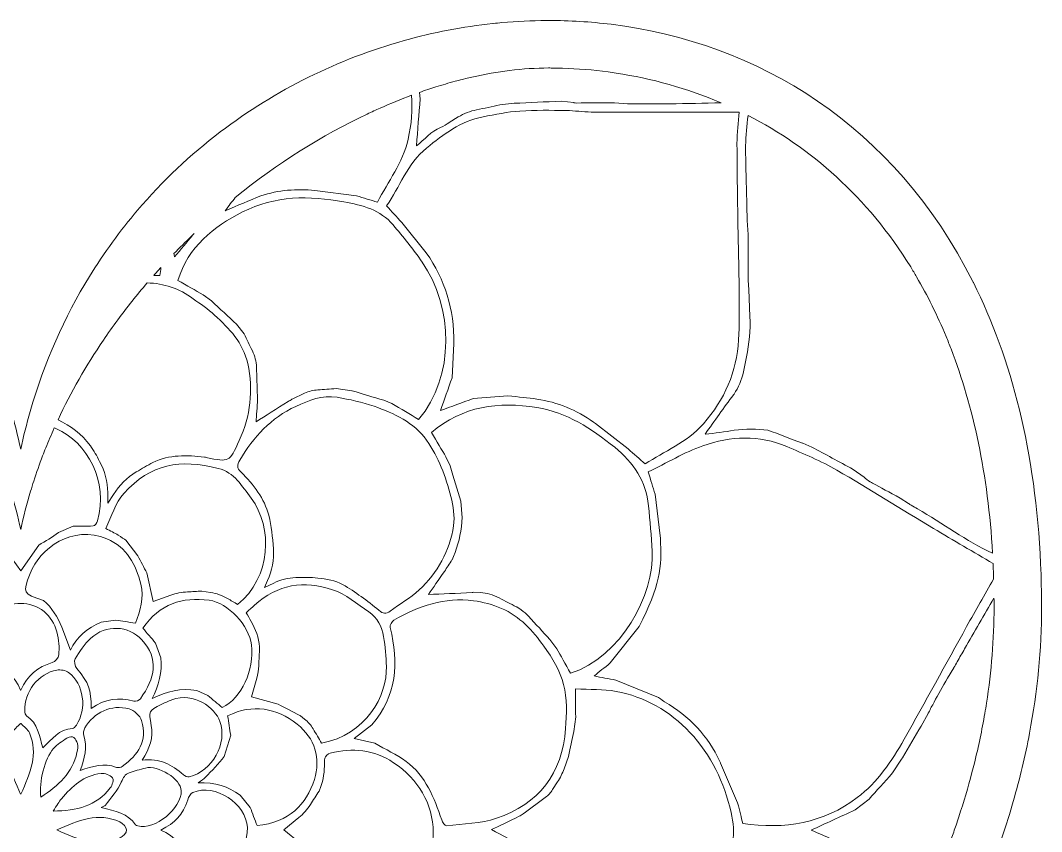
# Model space of a CAD drawing. Extents: x 12 to 8996, y -931 to -69.
# Drawn here: x 1643.8 to 2130.1, y -457.1 to -71 of the extents above; entities that cross this region are included whole.
import ezdxf

# ---------------------------------------------------------------- set-up
doc = ezdxf.new("R2010")
doc.units = 0
doc.header["$MEASUREMENT"] = 0
doc.layers.add('Layer 1', color=7, linetype='Continuous')

msp = doc.modelspace()

# ---------------------------------------------------------------- linework, layer by layer
at = {"layer": 'Layer 1', "lineweight": 0}
for points, knots in [([(2129.66, -329.64), (2127.3, -276.46), (2115.77, -231.98), (2097.65, -195.79), (2097.56, -195.63), (2097.49, -195.45), (2097.4, -195.29), (2060.01, -120.87), (1994.88, -81.48), (1925.21, -72.86), (1925.21, -72.86), (1925.12, -72.86), (1925.12, -72.86), (1915.27, -71.64), (1905.34, -71.03), (1895.39, -71.03), (1895.39, -71.03), (1894.35, -71.03), (1894.35, -71.03), (1887.27, -71.08), (1880.21, -71.42), (1873.13, -72.05), (1871.75, -72.16), (1870.35, -72.3), (1868.97, -72.43), (1868.92, -72.46), (1868.88, -72.46), (1868.83, -72.46), (1854.6, -73.97), (1840.44, -76.69), (1826.53, -80.6), (1795.34, -89.33), (1765.45, -103.97), (1739.01, -124.1), (1724.76, -134.94), (1711.52, -147.38), (1699.6, -161.36), (1691.28, -171.13), (1683.61, -181.65), (1676.69, -192.94), (1664.83, -212.23), (1655.24, -233.68), (1648.5, -257.16), (1646.81, -263.04), (1645.29, -269.04), (1643.98, -275.17), (1642.6, -268.74), (1640.99, -262.45), (1639.18, -256.3), (1630.77, -227.3), (1617.99, -201.4), (1601.97, -178.85), (1595.5, -169.75), (1588.51, -161.18), (1581.04, -153.15), (1567.38, -138.47), (1552.18, -125.66), (1535.89, -114.78), (1517.91, -102.79), (1498.61, -93.18), (1478.59, -86.05), (1450.77, -76.12), (1421.56, -71.03), (1392.59, -71.03), (1312.08, -71.01), (1233.26, -110.33), (1190.58, -195.29), (1172.35, -231.58), (1160.7, -276.18), (1158.34, -329.64), (1158.03, -336.36), (1157.87, -343.21), (1157.87, -350.2), (1157.87, -371.08), (1159.99, -391.71), (1163.98, -412.05), (1163.98, -412.05), (1163.98, -412.12), (1163.98, -412.12), (1165.74, -421.28), (1167.89, -430.35), (1170.4, -439.37), (1170.4, -439.4), (1170.42, -439.44), (1170.42, -439.47), (1174.83, -455.46), (1180.35, -471.23), (1186.82, -486.79), (1202.09, -523.53), (1222.66, -558.97), (1246.61, -592.7), (1246.61, -592.72), (1246.63, -592.72), (1246.66, -592.75), (1250.82, -598.61), (1255.07, -604.42), (1259.44, -610.17), (1332.57, -706.67), (1431.9, -788.08), (1511.28, -844.45), (1530.08, -857.82), (1547.77, -869.77), (1563.72, -880.2), (1611.67, -911.53), (1643.98, -928.97), (1643.98, -928.97), (1643.98, -928.97), (1679.72, -909.67), (1731.84, -875.22), (1745.68, -866.06), (1760.68, -855.83), (1776.47, -844.61), (1783.05, -839.95), (1789.82, -835.09), (1796.67, -830.05), (1796.67, -830.05), (1796.69, -830.05), (1796.69, -830.05), (1801.65, -826.4), (1806.62, -822.69), (1811.69, -818.89), (1850.13, -789.96), (1891.34, -756.12), (1930.97, -718.27), (1936.72, -712.8), (1942.44, -707.21), (1948.12, -701.56), (1948.12, -701.56), (1948.14, -701.53), (1948.14, -701.53), (1954.39, -695.29), (1960.56, -688.98), (1966.67, -682.53), (1971.83, -677.15), (1976.9, -671.7), (1981.89, -666.18), (1992.44, -654.57), (2002.71, -642.67), (2012.59, -630.48), (2012.59, -630.48), (2012.59, -630.46), (2012.59, -630.46), (2059.28, -573.02), (2097.44, -509.7), (2116.65, -442.77), (2119.75, -432.02), (2122.35, -421.16), (2124.41, -410.24), (2128.14, -390.49), (2130.13, -370.45), (2130.13, -350.2), (2130.13, -343.21), (2129.97, -336.36), (2129.66, -329.64)], [0, 0, 0, 0, 1, 1, 1, 2, 2, 2, 3, 3, 3, 4, 4, 4, 5, 5, 5, 6, 6, 6, 7, 7, 7, 8, 8, 8, 9, 9, 9, 10, 10, 10, 11, 11, 11, 12, 12, 12, 13, 13, 13, 14, 14, 14, 15, 15, 15, 16, 16, 16, 17, 17, 17, 18, 18, 18, 19, 19, 19, 20, 20, 20, 21, 21, 21, 22, 22, 22, 23, 23, 23, 24, 24, 24, 25, 25, 25, 26, 26, 26, 27, 27, 27, 28, 28, 28, 29, 29, 29, 30, 30, 30, 31, 31, 31, 32, 32, 32, 33, 33, 33, 34, 34, 34, 35, 35, 35, 36, 36, 36, 37, 37, 37, 38, 38, 38, 39, 39, 39, 40, 40, 40, 41, 41, 41, 42, 42, 42, 43, 43, 43, 44, 44, 44, 45, 45, 45, 46, 46, 46, 47, 47, 47, 48, 48, 48, 49, 49, 49, 50, 50, 50, 51, 51, 51, 51]), ([(1833.88, -105.28), (1836.48, -104.35), (1839.09, -103.49), (1841.66, -102.68), (1844.74, -101.71), (1847.8, -100.8), (1850.83, -99.99), (1851.96, -99.69), (1853.09, -99.4), (1854.22, -99.13), (1860.4, -97.57), (1866.5, -96.32), (1872.48, -95.44), (1873.9, -95.21), (1875.3, -95.03), (1876.71, -94.87), (1883.08, -94.06), (1889.33, -93.65), (1895.39, -93.65), (1896.18, -93.65), (1896.95, -93.65), (1897.74, -93.68), (1899.17, -93.68), (1900.59, -93.72), (1902.04, -93.77), (1909.23, -93.97), (1916.5, -94.56), (1923.78, -95.53), (1925.02, -95.71), (1926.29, -95.89), (1927.54, -96.1), (1944.34, -98.63), (1961.2, -103.24), (1977.51, -110.21), (1969.36, -110.48), (1961.2, -110.55), (1953.05, -110.71), (1946.76, -110.8), (1940.47, -110.64), (1934.21, -110.73), (1933.71, -110.73), (1933.28, -110.71), (1932.87, -110.64), (1932.87, -110.64), (1926.77, -110.28), (1926.77, -110.28), (1920.07, -110.28), (1914.42, -110.19), (1908.76, -110.33), (1908.24, -110.33), (1907.79, -110.28), (1907.4, -110.17), (1907.4, -110.17), (1907.33, -110.14), (1907.33, -110.14), (1907.33, -110.14), (1901.39, -109.44), (1901.39, -109.44), (1893.65, -109.8), (1886.32, -110.12), (1878.9, -110.46), (1878.9, -110.46), (1872.11, -111.16), (1872.11, -111.16), (1868.47, -112.09), (1864.76, -112.83), (1861.01, -113.56), (1857.95, -114.16), (1855.02, -115.31), (1852.37, -116.94), (1852.37, -116.94), (1848.09, -119.58), (1848.09, -119.58), (1848.09, -119.58), (1847.91, -119.69), (1847.91, -119.69), (1846.85, -120.53), (1845.51, -121.3), (1843.88, -121.95), (1839.54, -123.69), (1836.12, -127.81), (1832.46, -130.75), (1833.05, -123.13), (1833.59, -115.71), (1834.22, -108.29), (1834.22, -108.29), (1833.88, -105.28), (1833.88, -105.28)], [0, 0, 0, 0, 1, 1, 1, 2, 2, 2, 3, 3, 3, 4, 4, 4, 5, 5, 5, 6, 6, 6, 7, 7, 7, 8, 8, 8, 9, 9, 9, 10, 10, 10, 11, 11, 11, 12, 12, 12, 13, 13, 13, 14, 14, 14, 15, 15, 15, 16, 16, 16, 17, 17, 17, 18, 18, 18, 19, 19, 19, 20, 20, 20, 21, 21, 21, 22, 22, 22, 23, 23, 23, 24, 24, 24, 25, 25, 25, 26, 26, 26, 27, 27, 27, 28, 28, 28, 29, 29, 29, 29]), ([(1746.16, -155.27), (1746.16, -155.27), (1746.18, -155.27), (1746.18, -155.25), (1766.18, -139.1), (1787.55, -125.69), (1808.95, -115.57), (1811.04, -114.58), (1813.12, -113.63), (1815.2, -112.72), (1820.15, -110.51), (1825.13, -108.49), (1830.06, -106.66), (1830.65, -113.45), (1830.11, -120.41), (1828.48, -127.56), (1825.9, -138.9), (1818.91, -147.65), (1813.91, -157.51), (1810.58, -156.5), (1807.46, -155.57), (1803.84, -154.48), (1803.84, -154.48), (1784.07, -151.9), (1784.07, -151.9), (1775.41, -151.25), (1766.7, -151.59), (1758.4, -154.57), (1752.76, -156.61), (1747.31, -159.12), (1741.41, -161.59), (1742.99, -159.39), (1744.62, -157.33), (1746.16, -155.27)], [0, 0, 0, 0, 1, 1, 1, 2, 2, 2, 3, 3, 3, 4, 4, 4, 5, 5, 5, 6, 6, 6, 7, 7, 7, 8, 8, 8, 9, 9, 9, 10, 10, 10, 11, 11, 11, 11]), ([(1985.9, -186.67), (1985.99, -191.47), (1986.2, -197.46), (1986.13, -202.23), (1986.04, -209.58), (1986.28, -215.7), (1985.85, -223.02), (1984.93, -238.34), (1979.2, -251.46), (1969.07, -263.06), (1961.2, -272.07), (1950.25, -276.12), (1941.36, -282.11), (1938.6, -279.69), (1936.04, -277.45), (1933.24, -275.01), (1933.24, -275.01), (1917.63, -262.84), (1917.63, -262.84), (1917.33, -262.66), (1917.02, -262.45), (1916.72, -262.23), (1908.69, -256.44), (1899.64, -252.75), (1889.78, -251.26), (1885.51, -250.62), (1881.16, -250.26), (1876, -249.7), (1876, -249.7), (1859.42, -251.05), (1859.42, -251.05), (1854.24, -252.95), (1849.04, -254.81), (1843.84, -256.73), (1845.71, -251.46), (1847.61, -246.32), (1849.4, -241.12), (1849.4, -241.12), (1850.28, -224.77), (1850.28, -224.77), (1850.49, -208.48), (1845.94, -194.34), (1837.14, -181.67), (1837.14, -181.67), (1825.47, -167.24), (1825.47, -167.24), (1822.96, -164.48), (1820.67, -161.95), (1818.25, -159.28), (1824.41, -150.39), (1828, -139.24), (1837.23, -131.79), (1845.38, -125.21), (1853.52, -118.88), (1864.13, -116.91), (1869.96, -115.82), (1875.8, -114.56), (1881.7, -114.13), (1889.03, -113.63), (1896.41, -113.81), (1903.78, -113.9), (1907.74, -113.94), (1911.68, -114.53), (1915.64, -114.65), (1921.36, -114.76), (1927.06, -114.67), (1932.76, -114.67), (1932.76, -114.67), (1986.17, -114.67), (1986.17, -114.67), (1985.79, -119.46), (1985.04, -124.51), (1985.08, -129.55), (1985.2, -148.6), (1985.49, -167.65), (1985.9, -186.67)], [0, 0, 0, 0, 1, 1, 1, 2, 2, 2, 3, 3, 3, 4, 4, 4, 5, 5, 5, 6, 6, 6, 7, 7, 7, 8, 8, 8, 9, 9, 9, 10, 10, 10, 11, 11, 11, 12, 12, 12, 13, 13, 13, 14, 14, 14, 15, 15, 15, 16, 16, 16, 17, 17, 17, 18, 18, 18, 19, 19, 19, 20, 20, 20, 21, 21, 21, 22, 22, 22, 23, 23, 23, 24, 24, 24, 25, 25, 25, 25]), ([(1990.38, -116.25), (2020.01, -131.48), (2047.13, -154.96), (2067.79, -188.37), (2068.76, -189.93), (2069.71, -191.49), (2070.62, -193.1), (2075.8, -201.9), (2080.5, -211.35), (2084.66, -221.49), (2085.5, -223.43), (2086.27, -225.38), (2087.02, -227.37), (2097.63, -254.81), (2104.62, -287.07), (2106.79, -324.62), (2094.19, -318.78), (2083.03, -310.41), (2071.07, -303.49), (2070.05, -302.92), (2069.05, -302.36), (2068.04, -301.79), (2067.52, -301.5), (2067.11, -301.23), (2066.81, -300.91), (2066.81, -300.91), (2062.72, -298.42), (2062.72, -298.42), (2057.52, -295.55), (2053.54, -293.35), (2049.67, -291.23), (2049.31, -291.02), (2048.92, -290.82), (2048.56, -290.62), (2047.36, -289.96), (2046.37, -289.26), (2045.66, -288.42), (2045.66, -288.42), (2045.64, -288.38), (2045.64, -288.38), (2045.64, -288.38), (2040.42, -284.71), (2040.42, -284.71), (2033.54, -281), (2027.09, -277.52), (2020.8, -274.13), (2020.8, -274.13), (2016.46, -272.25), (2016.46, -272.25), (2016.46, -272.25), (2016.26, -272.18), (2016.26, -272.18), (2010.13, -270.14), (2005.31, -267.94), (1999.84, -266.1), (1999.84, -266.1), (1999.84, -266.1), (1999.84, -266.1), (1994.51, -265.33), (1989.1, -265.32), (1983.78, -266.11), (1979.2, -266.8), (1974.57, -267.57), (1969.91, -267.91), (1974.38, -261.64), (1978.84, -255.37), (1983.41, -249.17), (1983.48, -249.08), (1983.57, -249.02), (1983.66, -248.95), (1983.66, -248.95), (1983.66, -248.95), (1983.66, -248.95), (1985.83, -245.72), (1987.35, -242.09), (1988.15, -238.28), (1988.15, -238.28), (1989.62, -231.2), (1989.62, -231.2), (1990.94, -224.88), (1991.49, -218.42), (1991.25, -211.96), (1991.25, -211.96), (1990.78, -199.05), (1990.78, -199.05), (1990.78, -199.05), (1990.47, -194.82), (1990.47, -194.82), (1990.45, -194.82), (1990.4, -194.79), (1990.38, -194.79), (1990.38, -194.79), (1990.38, -172.94), (1990.38, -172.94), (1990.38, -172.94), (1989.99, -166.29), (1989.99, -166.29), (1989.99, -166.29), (1989.95, -165.72), (1989.95, -165.72), (1989.88, -164.8), (1989.86, -163.64), (1989.83, -162.17), (1989.68, -151.68), (1989.16, -141.18), (1989.2, -130.66), (1989.25, -125.87), (1989.79, -121.05), (1990.38, -116.25)], [0, 0, 0, 0, 1, 1, 1, 2, 2, 2, 3, 3, 3, 4, 4, 4, 5, 5, 5, 6, 6, 6, 7, 7, 7, 8, 8, 8, 9, 9, 9, 10, 10, 10, 11, 11, 11, 12, 12, 12, 13, 13, 13, 14, 14, 14, 15, 15, 15, 16, 16, 16, 17, 17, 17, 18, 18, 18, 19, 19, 19, 20, 20, 20, 21, 21, 21, 22, 22, 22, 23, 23, 23, 24, 24, 24, 25, 25, 25, 26, 26, 26, 27, 27, 27, 28, 28, 28, 29, 29, 29, 30, 30, 30, 31, 31, 31, 32, 32, 32, 33, 33, 33, 34, 34, 34, 35, 35, 35, 36, 36, 36, 36]), ([(1749.66, -162.15), (1765.02, -154.35), (1781.38, -154.32), (1797.92, -157.38), (1806.67, -158.98), (1815.27, -161.11), (1821.31, -168.3), (1826.15, -174.03), (1830.87, -179.89), (1835.15, -186.04), (1849.97, -207.35), (1850.92, -240.69), (1833.45, -260.96), (1829.29, -258.47), (1825.06, -255.98), (1820.72, -253.38), (1820.72, -253.38), (1816.83, -251.82), (1816.83, -251.82), (1811.71, -250.28), (1806.99, -248.86), (1801.78, -247.27), (1801.78, -247.27), (1801.67, -247.25), (1801.67, -247.25), (1801.67, -247.25), (1794.18, -246.28), (1794.18, -246.28), (1794.18, -246.28), (1794.16, -246.28), (1794.16, -246.28), (1791.21, -246.49), (1788.32, -246.68), (1785.43, -246.87), (1783.26, -247.02), (1781.14, -247.57), (1779.17, -248.49), (1779.17, -248.49), (1773.17, -251.3), (1773.17, -251.3), (1773.17, -251.3), (1773.15, -251.32), (1773.15, -251.32), (1772.58, -251.71), (1771.99, -252.07), (1771.38, -252.43), (1765.86, -255.71), (1760.5, -259.29), (1756.04, -262.14), (1756.25, -259.02), (1756.59, -255.26), (1756.81, -251.28), (1756.81, -251.28), (1756.26, -236.1), (1756.26, -236.1), (1756.16, -233.37), (1755.48, -230.7), (1754.28, -228.24), (1752.98, -225.59), (1751.66, -222.88), (1750.32, -220.13), (1750.32, -220.13), (1746.77, -215.6), (1746.77, -215.6), (1742.88, -212.01), (1738.85, -208.25), (1734.76, -204.45), (1734.76, -204.45), (1730.87, -201.6), (1730.87, -201.6), (1727.25, -199.57), (1722.97, -197.12), (1718.81, -194.77), (1723.85, -178.73), (1735.68, -169.28), (1749.66, -162.15)], [0, 0, 0, 0, 1, 1, 1, 2, 2, 2, 3, 3, 3, 4, 4, 4, 5, 5, 5, 6, 6, 6, 7, 7, 7, 8, 8, 8, 9, 9, 9, 10, 10, 10, 11, 11, 11, 12, 12, 12, 13, 13, 13, 14, 14, 14, 15, 15, 15, 16, 16, 16, 17, 17, 17, 18, 18, 18, 19, 19, 19, 20, 20, 20, 21, 21, 21, 22, 22, 22, 23, 23, 23, 24, 24, 24, 25, 25, 25, 25]), ([(1725.35, -173.64), (1725.35, -173.64), (1725.37, -173.62), (1725.37, -173.62), (1725.78, -173.21), (1726.21, -172.83), (1726.61, -172.42), (1726.41, -172.67), (1726.21, -172.9), (1726, -173.14), (1723.06, -176.63), (1720.1, -180.09), (1717.25, -183.53), (1717.16, -183.03), (1717.07, -182.53), (1716.95, -182.01), (1719.69, -179.14), (1722.5, -176.38), (1725.35, -173.64)], [0, 0, 0, 0, 1, 1, 1, 2, 2, 2, 3, 3, 3, 4, 4, 4, 5, 5, 5, 6, 6, 6, 6]), ([(1710.71, -188.64), (1710.62, -189.88), (1710.46, -191.15), (1710.26, -192.42), (1709.29, -192.42), (1708.31, -192.4), (1707.34, -192.37), (1708.45, -191.11), (1709.56, -189.86), (1710.71, -188.64)], [0, 0, 0, 0, 1, 1, 1, 2, 2, 2, 3, 3, 3, 3]), ([(1683.34, -223.23), (1685.53, -219.95), (1687.82, -216.74), (1690.19, -213.57), (1694.63, -207.51), (1699.33, -201.62), (1704.24, -195.95), (1712.04, -196.13), (1719.46, -198.59), (1726.14, -203.5), (1729.58, -206.01), (1733.13, -208.39), (1736.27, -211.24), (1743.35, -217.66), (1749.87, -224.43), (1752.06, -234.38), (1754.89, -247.12), (1753.37, -259.2), (1748.08, -270.94), (1743.38, -281.36), (1743.38, -281.36), (1732.34, -279.06), (1732.06, -279.01), (1731.82, -278.85), (1731.54, -278.83), (1723.15, -278.02), (1714.71, -277.5), (1706.91, -281.46), (1704.25, -282.8), (1701.67, -284.33), (1699, -285.96), (1694.61, -288.62), (1690.89, -292.28), (1688.14, -296.62), (1688.14, -296.62), (1685.53, -300.75), (1685.53, -300.75), (1685.53, -300.75), (1685.43, -295.76), (1685.43, -295.76), (1685.32, -290.58), (1683.98, -285.5), (1681.56, -280.91), (1680.19, -278.3), (1678.79, -275.8), (1677.14, -273.49), (1673.02, -267.79), (1667.66, -264.01), (1661.74, -261.12), (1667.91, -247.89), (1675.17, -235.24), (1683.34, -223.23)], [0, 0, 0, 0, 1, 1, 1, 2, 2, 2, 3, 3, 3, 4, 4, 4, 5, 5, 5, 6, 6, 6, 7, 7, 7, 8, 8, 8, 9, 9, 9, 10, 10, 10, 11, 11, 11, 12, 12, 12, 13, 13, 13, 14, 14, 14, 15, 15, 15, 16, 16, 16, 17, 17, 17, 17]), ([(1848.81, -297.65), (1849.94, -302.13), (1850.78, -307.09), (1850.08, -311.56), (1848.25, -323.55), (1842.64, -333.91), (1833.68, -342.13), (1829.52, -345.95), (1824.5, -348.8), (1819.97, -352.21), (1817.89, -353.8), (1816.65, -353.44), (1814.56, -351.76), (1809.07, -347.35), (1803.39, -343.01), (1797.28, -339.52), (1793.87, -337.56), (1789.5, -336.83), (1785.47, -336.45), (1782.07, -336.1), (1778.63, -336.16), (1775, -336.23), (1771.34, -336.31), (1767.74, -337.18), (1764.45, -338.8), (1764.45, -338.8), (1760.09, -340.95), (1760.09, -340.95), (1760.09, -340.95), (1761.57, -337.66), (1761.57, -337.66), (1763.72, -332.9), (1764.64, -327.68), (1764.28, -322.47), (1763.89, -317.02), (1763.5, -311.67), (1762.13, -306.57), (1760, -298.63), (1754.84, -291.86), (1748.89, -286.02), (1746.86, -284.06), (1746.88, -282.68), (1748.31, -280.28), (1754.84, -269.24), (1763.17, -260.24), (1774.98, -254.72), (1781.22, -251.8), (1787.6, -249.2), (1794.61, -250.4), (1800.58, -251.41), (1806.6, -252.73), (1812.3, -254.69), (1821.85, -258.02), (1831.1, -262.23), (1837.23, -270.82), (1842.95, -278.92), (1846.37, -288.15), (1848.81, -297.65)], [0, 0, 0, 0, 1, 1, 1, 2, 2, 2, 3, 3, 3, 4, 4, 4, 5, 5, 5, 6, 6, 6, 7, 7, 7, 8, 8, 8, 9, 9, 9, 10, 10, 10, 11, 11, 11, 12, 12, 12, 13, 13, 13, 14, 14, 14, 15, 15, 15, 16, 16, 16, 17, 17, 17, 18, 18, 18, 19, 19, 19, 19]), ([(1899.21, -370.06), (1899.21, -370.06), (1896, -365.65), (1896, -365.65), (1892.62, -362.02), (1889.33, -358.47), (1885.78, -354.63), (1884.75, -353.51), (1883.58, -352.5), (1882.34, -351.64), (1882.34, -351.64), (1880.19, -350.16), (1880.19, -350.16), (1880.1, -350.16), (1880.03, -350.13), (1879.96, -350.09), (1877.3, -348.79), (1874.68, -347.41), (1871.8, -345.88), (1869.02, -344.41), (1865.96, -343.55), (1862.82, -343.37), (1862.82, -343.37), (1859.76, -343.19), (1859.76, -343.19), (1859.76, -343.19), (1859.72, -343.19), (1859.72, -343.19), (1859.47, -343.23), (1859.24, -343.26), (1858.99, -343.28), (1851.69, -343.8), (1844.36, -343.98), (1838.2, -344.23), (1840.33, -341.13), (1842.98, -337.17), (1845.74, -333.3), (1846.98, -331.54), (1848.11, -329.57), (1849.36, -327.78), (1849.36, -327.78), (1849.4, -327.72), (1849.4, -327.72), (1849.4, -327.72), (1850.06, -326.17), (1850.06, -326.17), (1852.25, -320.98), (1853.59, -315.48), (1854.02, -309.86), (1854.07, -309.19), (1854.12, -308.51), (1854.17, -307.83), (1854.17, -307.83), (1854.17, -307.74), (1854.17, -307.74), (1854.17, -307.74), (1853.52, -299.8), (1853.52, -299.8), (1851.84, -294.21), (1850.31, -289.1), (1848.5, -282.99), (1848.5, -282.99), (1846.44, -278.67), (1846.44, -278.67), (1844.58, -275.55), (1842.07, -271.32), (1839.56, -267.11), (1854.45, -254.56), (1871.57, -252.32), (1889.78, -255.28), (1904.1, -257.61), (1915.77, -265.26), (1926.83, -274.19), (1935.88, -281.5), (1941.85, -290.35), (1942.94, -302.09), (1943.62, -309.28), (1944.28, -316.47), (1944.68, -323.69), (1945.81, -344.37), (1929.75, -374.13), (1905.82, -381.74), (1903.42, -377.48), (1900.98, -373.18), (1899.21, -370.06)], [0, 0, 0, 0, 1, 1, 1, 2, 2, 2, 3, 3, 3, 4, 4, 4, 5, 5, 5, 6, 6, 6, 7, 7, 7, 8, 8, 8, 9, 9, 9, 10, 10, 10, 11, 11, 11, 12, 12, 12, 13, 13, 13, 14, 14, 14, 15, 15, 15, 16, 16, 16, 17, 17, 17, 18, 18, 18, 19, 19, 19, 20, 20, 20, 21, 21, 21, 22, 22, 22, 23, 23, 23, 24, 24, 24, 25, 25, 25, 26, 26, 26, 27, 27, 27, 28, 28, 28, 28]), ([(1628.01, -264.96), (1629.43, -268.11), (1630.79, -271.3), (1632.06, -274.51), (1632.58, -275.75), (1633.07, -277.02), (1633.55, -278.27), (1635.06, -282.25), (1636.49, -286.27), (1637.78, -290.35), (1638.32, -291.93), (1638.82, -293.54), (1639.27, -295.14), (1641.08, -301.11), (1642.64, -307.18), (1643.98, -313.31), (1645.31, -307.15), (1646.87, -301.09), (1648.68, -295.12), (1649.16, -293.51), (1649.66, -291.91), (1650.18, -290.32), (1651.49, -286.25), (1652.91, -282.25), (1654.43, -278.27), (1654.9, -277.02), (1655.4, -275.75), (1655.92, -274.51), (1657.19, -271.3), (1658.55, -268.11), (1659.97, -264.96), (1660.22, -265.1), (1660.47, -265.19), (1660.72, -265.3), (1675.99, -271.91), (1685.69, -290.37), (1680.62, -309.21), (1680.38, -310.18), (1679.27, -311.59), (1678.45, -311.65), (1675.26, -311.93), (1672.03, -311.77), (1669, -311.77), (1669, -311.77), (1661.92, -314.75), (1661.92, -314.75), (1659.2, -317.13), (1655.79, -318.76), (1652.53, -320.82), (1652.53, -320.82), (1643.98, -333.08), (1643.98, -333.08), (1643.98, -333.08), (1639.91, -327.23), (1639.91, -327.23), (1637.05, -323.12), (1633.49, -319.48), (1629.28, -316.77), (1628.27, -316.12), (1627.55, -315.69), (1626.24, -314.91), (1626.24, -314.91), (1626.2, -314.89), (1626.2, -314.89), (1626.2, -314.89), (1625.9, -314.76), (1625.9, -314.76), (1621.48, -312.85), (1616.73, -311.93), (1611.92, -311.79), (1611.12, -311.76), (1610.32, -311.72), (1609.53, -311.65), (1608.71, -311.59), (1607.6, -310.18), (1607.35, -309.21), (1602.29, -290.37), (1611.99, -271.91), (1627.26, -265.3), (1627.51, -265.19), (1627.76, -265.1), (1628.01, -264.96)], [0, 0, 0, 0, 1, 1, 1, 2, 2, 2, 3, 3, 3, 4, 4, 4, 5, 5, 5, 6, 6, 6, 7, 7, 7, 8, 8, 8, 9, 9, 9, 10, 10, 10, 11, 11, 11, 12, 12, 12, 13, 13, 13, 14, 14, 14, 15, 15, 15, 16, 16, 16, 17, 17, 17, 18, 18, 18, 19, 19, 19, 20, 20, 20, 21, 21, 21, 22, 22, 22, 23, 23, 23, 24, 24, 24, 25, 25, 25, 26, 26, 26, 27, 27, 27, 27]), ([(2107.28, -336.95), (2103.05, -344.32), (2098.69, -351.92), (2094.44, -359.57), (2084.48, -377.42), (2074.73, -395.4), (2064.67, -413.2), (2058.76, -423.63), (2052.02, -433.65), (2042.36, -440.96), (2026.28, -453.15), (2007.77, -456.16), (1987.84, -453.31), (1987.12, -450.35), (1986.33, -447.22), (1985.38, -443.42), (1985.38, -443.42), (1977.26, -424.49), (1977.26, -424.49), (1977.26, -424.49), (1977.21, -424.4), (1977.21, -424.4), (1977.1, -424.2), (1976.99, -423.99), (1976.9, -423.77), (1971.31, -411.57), (1962.3, -402.16), (1950.63, -395.4), (1949.89, -394.97), (1949.23, -394.38), (1947.67, -393.25), (1947.67, -393.25), (1927.42, -385.06), (1927.42, -385.06), (1927.42, -385.06), (1927.4, -385.06), (1927.4, -385.06), (1923.92, -384.38), (1920.48, -383.73), (1917.06, -383.05), (1919.44, -381.1), (1922.04, -379.04), (1924.66, -376.87), (1924.66, -376.87), (1924.71, -376.83), (1924.71, -376.83), (1924.71, -376.83), (1938.48, -359.45), (1938.48, -359.45), (1948.35, -340.18), (1949.39, -331.79), (1948.6, -317.15), (1948.57, -316.88), (1948.57, -316.59), (1948.57, -316.34), (1948.57, -316.34), (1948.57, -316.29), (1948.57, -316.29), (1948.57, -316.29), (1946.06, -296.48), (1946.06, -296.48), (1945.04, -293.17), (1944.03, -289.85), (1942.83, -285.93), (1951.56, -281.68), (1959.91, -276.66), (1968.89, -273.47), (1982.01, -268.79), (1995.6, -268.18), (2008.79, -273.85), (2016.87, -277.32), (2025.03, -280.73), (2032.63, -285.1), (2048.15, -294.01), (2063.29, -303.58), (2078.62, -312.79), (2088.21, -318.53), (2097.85, -324.16), (2107.01, -329.53), (2107.15, -331.97), (2107.24, -334.46), (2107.28, -336.95)], [0, 0, 0, 0, 1, 1, 1, 2, 2, 2, 3, 3, 3, 4, 4, 4, 5, 5, 5, 6, 6, 6, 7, 7, 7, 8, 8, 8, 9, 9, 9, 10, 10, 10, 11, 11, 11, 12, 12, 12, 13, 13, 13, 14, 14, 14, 15, 15, 15, 16, 16, 16, 17, 17, 17, 18, 18, 18, 19, 19, 19, 20, 20, 20, 21, 21, 21, 22, 22, 22, 23, 23, 23, 24, 24, 24, 25, 25, 25, 26, 26, 26, 27, 27, 27, 27]), ([(1753.71, -298.47), (1764.28, -312.36), (1763.15, -336.13), (1747.29, -349.05), (1745.67, -348.07), (1744.04, -347.11), (1742.52, -346.2), (1740.03, -344.71), (1737.28, -343.74), (1734.42, -343.31), (1734.42, -343.31), (1730.16, -342.67), (1730.16, -342.67), (1730.16, -342.67), (1730.14, -342.67), (1730.14, -342.67), (1727.96, -342.8), (1725.76, -342.91), (1723.42, -343.03), (1720.69, -343.16), (1717.98, -343.7), (1715.4, -344.61), (1715.4, -344.61), (1707.05, -347.58), (1707.05, -347.58), (1707.05, -347.58), (1704.04, -334), (1704.04, -334), (1702.66, -331.38), (1701.19, -328.62), (1699.76, -325.82), (1699.76, -325.82), (1693.99, -318.4), (1693.99, -318.4), (1693.38, -317.99), (1691.91, -316.93), (1690.33, -315.98), (1688.65, -314.98), (1686.89, -314.12), (1684.45, -312.83), (1687.32, -307.13), (1689.08, -300.71), (1693.07, -296.25), (1705.94, -281.86), (1719.96, -279.69), (1738.08, -284.22), (1745.77, -286.14), (1749.28, -292.65), (1753.71, -298.47)], [0, 0, 0, 0, 1, 1, 1, 2, 2, 2, 3, 3, 3, 4, 4, 4, 5, 5, 5, 6, 6, 6, 7, 7, 7, 8, 8, 8, 9, 9, 9, 10, 10, 10, 11, 11, 11, 12, 12, 12, 13, 13, 13, 14, 14, 14, 15, 15, 15, 16, 16, 16, 16]), ([(1684.97, -317.79), (1694.72, -321.9), (1698.79, -330), (1701.14, -339.32), (1702.77, -345.77), (1700.87, -352.01), (1698.61, -357.94), (1695.12, -357.4), (1692.21, -356.94), (1689.2, -356.49), (1689.2, -356.49), (1682.3, -357.46), (1682.3, -357.46), (1682.3, -357.46), (1682.23, -357.49), (1682.23, -357.49), (1675.72, -360.25), (1670.63, -364.63), (1667.62, -370.7), (1667.62, -370.7), (1663.53, -359.84), (1663.53, -359.84), (1661.7, -354.98), (1658.74, -350.61), (1654.9, -347.1), (1644.95, -343.73), (1644.81, -343.69), (1648.43, -334.28), (1653, -322.35), (1668.59, -310.86), (1684.97, -317.79)], [0, 0, 0, 0, 1, 1, 1, 2, 2, 2, 3, 3, 3, 4, 4, 4, 5, 5, 5, 6, 6, 6, 7, 7, 7, 8, 8, 8, 9, 9, 9, 10, 10, 10, 10]), ([(1787.28, -415.06), (1785.94, -412.79), (1784.6, -410.53), (1783.25, -408.25), (1782.18, -406.44), (1780.78, -404.84), (1779.13, -403.54), (1779.13, -403.54), (1777.15, -401.98), (1777.15, -401.98), (1777.15, -401.98), (1777.13, -401.98), (1777.13, -401.98), (1777.06, -401.96), (1776.99, -401.91), (1776.95, -401.89), (1773.3, -400.04), (1769.71, -398.09), (1766.56, -396.42), (1766.56, -396.42), (1753.83, -392.91), (1753.83, -392.91), (1753.83, -392.91), (1756.36, -384.04), (1756.36, -384.04), (1756.91, -382.13), (1757.23, -380.15), (1757.33, -378.16), (1757.47, -375.11), (1757.59, -372.36), (1757.76, -369.63), (1757.76, -369.63), (1757.76, -369.57), (1757.76, -369.57), (1757.76, -369.57), (1757.72, -369.16), (1757.72, -369.16), (1757.27, -364.9), (1755.92, -360.78), (1753.75, -357.09), (1752.96, -355.72), (1752.16, -354.36), (1751.34, -352.96), (1752.61, -351.81), (1753.94, -350.59), (1755.3, -349.36), (1766.18, -339.37), (1779.03, -337.38), (1792.46, -341.99), (1798.71, -344.14), (1804.16, -348.8), (1809.79, -352.58), (1813.89, -355.31), (1816.01, -359.61), (1816.8, -364.32), (1817.6, -369.05), (1817.96, -373.84), (1818.12, -378.61), (1818.61, -392.39), (1808.34, -411.12), (1787.28, -415.06)], [0, 0, 0, 0, 1, 1, 1, 2, 2, 2, 3, 3, 3, 4, 4, 4, 5, 5, 5, 6, 6, 6, 7, 7, 7, 8, 8, 8, 9, 9, 9, 10, 10, 10, 11, 11, 11, 12, 12, 12, 13, 13, 13, 14, 14, 14, 15, 15, 15, 16, 16, 16, 17, 17, 17, 18, 18, 18, 19, 19, 19, 20, 20, 20, 20]), ([(1655.08, -352.37), (1661.17, -357.17), (1662.78, -366.35), (1662.1, -373.05), (1661.98, -374.38), (1660.33, -376.24), (1659.02, -376.65), (1652.19, -378.79), (1647.03, -382.71), (1644.05, -389.79), (1644.02, -389.77), (1644, -389.72), (1644, -389.68), (1643.98, -389.72), (1643.95, -389.77), (1643.93, -389.79), (1640.95, -382.71), (1635.79, -378.79), (1628.96, -376.65), (1627.64, -376.24), (1625.99, -374.38), (1625.88, -373.05), (1625.2, -366.35), (1626.81, -357.17), (1632.89, -352.37), (1636.2, -349.77), (1640.11, -348.53), (1644, -348.57), (1647.87, -348.53), (1651.78, -349.77), (1655.08, -352.37)], [0, 0, 0, 0, 1, 1, 1, 2, 2, 2, 3, 3, 3, 4, 4, 4, 5, 5, 5, 6, 6, 6, 7, 7, 7, 8, 8, 8, 9, 9, 9, 10, 10, 10, 10]), ([(1753.83, -368.23), (1755.21, -380.4), (1749.3, -393.43), (1739.98, -398.14), (1737.72, -396.24), (1735.46, -394.31), (1733.04, -392.3), (1733.04, -392.3), (1727.9, -389.9), (1727.9, -389.9), (1727.9, -389.9), (1727.83, -389.9), (1727.83, -389.9), (1720.35, -388.77), (1713.45, -390.29), (1706.59, -393.84), (1709.81, -387.57), (1711.32, -381.22), (1710.76, -374.45), (1710.76, -374.45), (1710.73, -374.38), (1710.73, -374.38), (1710.73, -374.38), (1708.22, -367.44), (1708.22, -367.44), (1706.12, -364.97), (1704.1, -362.62), (1702.14, -360.29), (1710.05, -348.69), (1720.94, -345.34), (1733.69, -346.99), (1742.7, -348.19), (1752.79, -359.09), (1753.83, -368.23)], [0, 0, 0, 0, 1, 1, 1, 2, 2, 2, 3, 3, 3, 4, 4, 4, 5, 5, 5, 6, 6, 6, 7, 7, 7, 8, 8, 8, 9, 9, 9, 10, 10, 10, 11, 11, 11, 11]), ([(1846.73, -454.33), (1846.08, -454.42), (1844.88, -452.68), (1844.49, -451.57), (1840.85, -441.03), (1836.89, -430.6), (1827.48, -423.72), (1822.98, -420.44), (1817.82, -418.07), (1812.6, -415.1), (1812.6, -415.1), (1802.71, -412.82), (1802.71, -412.82), (1802.71, -412.82), (1811.13, -406.33), (1811.13, -406.33), (1823.16, -392.62), (1824.09, -376.83), (1819.93, -360), (1819.68, -358.98), (1820.72, -357.01), (1821.71, -356.45), (1833.43, -349.7), (1845.87, -345.52), (1859.58, -347.22), (1864.13, -347.78), (1868.72, -349.12), (1872.95, -350.9), (1881.64, -354.54), (1887.77, -361.56), (1893.11, -368.89), (1897.11, -374.41), (1900.86, -380.67), (1902.54, -387.16), (1904.28, -393.79), (1903.94, -401.17), (1903.44, -408.13), (1901.93, -429.47), (1890.69, -444.01), (1870.57, -450.8), (1863.06, -453.33), (1854.72, -453.4), (1846.73, -454.33)], [0, 0, 0, 0, 1, 1, 1, 2, 2, 2, 3, 3, 3, 4, 4, 4, 5, 5, 5, 6, 6, 6, 7, 7, 7, 8, 8, 8, 9, 9, 9, 10, 10, 10, 11, 11, 11, 12, 12, 12, 13, 13, 13, 14, 14, 14, 14]), ([(2103.89, -395.99), (2103.67, -397.62), (2103.39, -399.24), (2103.12, -400.85), (2101.76, -408.79), (2100.09, -416.69), (2098.12, -424.56), (2097.76, -426.05), (2097.38, -427.57), (2096.97, -429.08), (2095.11, -436.12), (2093.03, -443.13), (2090.73, -450.1), (2090.32, -451.41), (2089.87, -452.74), (2089.41, -454.06), (2088.67, -456.25), (2087.9, -458.47), (2087.08, -460.66), (2086.25, -462.99), (2085.39, -465.32), (2084.48, -467.65), (2080.21, -478.8), (2075.39, -489.87), (2070.1, -500.79), (2067.18, -496.09), (2064.33, -491.49), (2061.54, -487.02), (2061.54, -487.02), (2058.31, -482.56), (2058.31, -482.56), (2058.31, -482.56), (2058.29, -482.54), (2058.29, -482.54), (2054.19, -477.99), (2050.41, -473.78), (2046.55, -469.44), (2046.55, -469.44), (2041.34, -465.57), (2041.34, -465.57), (2033.86, -462.29), (2026.84, -459.24), (2020.44, -456.45), (2027.07, -453.38), (2034.2, -450.05), (2041.39, -446.82), (2041.39, -446.82), (2047.99, -441.68), (2047.99, -441.68), (2051.61, -437.66), (2055.19, -433.67), (2059.21, -429.2), (2059.21, -429.2), (2063.44, -422.68), (2063.44, -422.68), (2063.44, -422.68), (2063.9, -421.98), (2063.9, -421.98), (2066.91, -417.14), (2069.85, -411.71), (2072.81, -406.94), (2072.81, -406.94), (2076.13, -400.9), (2076.13, -400.9), (2076.13, -400.9), (2076.16, -400.81), (2076.16, -400.81), (2076.18, -400.76), (2076.18, -400.74), (2076.2, -400.69), (2076.27, -400.58), (2076.32, -400.47), (2076.38, -400.35), (2077.2, -398.75), (2078.04, -397.16), (2078.92, -395.56), (2080.91, -391.87), (2083.08, -388.14), (2085.34, -384.09), (2085.34, -384.09), (2088.33, -379.22), (2088.33, -379.22), (2088.33, -379.16), (2088.37, -379.09), (2088.4, -379.04), (2088.92, -378.14), (2089.44, -377.21), (2089.96, -376.31), (2091.13, -374.25), (2092.31, -372.19), (2093.49, -370.13), (2098.1, -362.06), (2102.78, -354), (2107.47, -345.99), (2107.51, -347.4), (2107.51, -348.8), (2107.51, -350.2), (2107.51, -365.58), (2106.27, -380.85), (2103.89, -395.99)], [0, 0, 0, 0, 1, 1, 1, 2, 2, 2, 3, 3, 3, 4, 4, 4, 5, 5, 5, 6, 6, 6, 7, 7, 7, 8, 8, 8, 9, 9, 9, 10, 10, 10, 11, 11, 11, 12, 12, 12, 13, 13, 13, 14, 14, 14, 15, 15, 15, 16, 16, 16, 17, 17, 17, 18, 18, 18, 19, 19, 19, 20, 20, 20, 21, 21, 21, 22, 22, 22, 23, 23, 23, 24, 24, 24, 25, 25, 25, 26, 26, 26, 27, 27, 27, 28, 28, 28, 29, 29, 29, 30, 30, 30, 31, 31, 31, 32, 32, 32, 33, 33, 33, 33]), ([(1700.96, -393.91), (1700.42, -394.65), (1698.77, -395.24), (1697.86, -394.99), (1690.78, -393.11), (1684.15, -393.84), (1677.57, -398.52), (1677.37, -389.11), (1676.53, -386.71), (1670.74, -379.54), (1669.83, -378.41), (1669.27, -375.92), (1669.9, -374.88), (1672, -371.42), (1674.36, -367.89), (1677.32, -365.13), (1684.58, -358.41), (1695.26, -358.96), (1701.64, -365.88), (1709.99, -374.93), (1707.93, -384.09), (1700.96, -393.91)], [0, 0, 0, 0, 1, 1, 1, 2, 2, 2, 3, 3, 3, 4, 4, 4, 5, 5, 5, 6, 6, 6, 7, 7, 7, 7]), ([(1670.47, -406.44), (1670.01, -407.12), (1669.29, -408.11), (1668.7, -408.11), (1662.12, -408.09), (1658.91, -413.2), (1654.56, -417.34), (1652.71, -411.62), (1652.28, -405.49), (1646.67, -401.98), (1646.15, -401.64), (1645.95, -400.49), (1645.92, -399.67), (1645.45, -390.78), (1652.53, -381.62), (1661.17, -380.27), (1662.98, -379.97), (1665.4, -380.33), (1666.8, -381.4), (1674.06, -386.89), (1675.67, -398.77), (1670.47, -406.44)], [0, 0, 0, 0, 1, 1, 1, 2, 2, 2, 3, 3, 3, 4, 4, 4, 5, 5, 5, 6, 6, 6, 7, 7, 7, 7]), ([(1706.14, -406.6), (1704.85, -399.7), (1704.74, -399.67), (1710.91, -396.62), (1712.54, -395.81), (1714.24, -395.08), (1715.96, -394.43), (1726.45, -390.4), (1736.54, -398.29), (1738.83, -404.65), (1742.61, -415.17), (1735.23, -428.43), (1724.19, -431), (1723.38, -431.21), (1722.11, -430.67), (1721.43, -430.05), (1716.07, -425.21), (1710.12, -422.02), (1701.77, -423.2), (1705.42, -417.5), (1707.2, -412.32), (1706.14, -406.6)], [0, 0, 0, 0, 1, 1, 1, 2, 2, 2, 3, 3, 3, 4, 4, 4, 5, 5, 5, 6, 6, 6, 7, 7, 7, 7]), ([(1908.19, -522.78), (1908.19, -522.78), (1908.19, -515.83), (1908.19, -515.83), (1908.19, -513.82), (1908.19, -512.33), (1908.33, -511.2), (1908.33, -511.2), (1908.33, -511.17), (1908.33, -511.17), (1908.33, -511.17), (1906.79, -500.86), (1906.79, -500.86), (1906.07, -496.43), (1904.96, -492.06), (1903.92, -487.33), (1903.92, -487.33), (1900.5, -480.61), (1900.5, -480.61), (1899.05, -478.41), (1897.66, -476.2), (1896.36, -474.16), (1895.05, -472.81), (1893.78, -471.51), (1892.46, -470.16), (1892.46, -470.16), (1884.78, -465), (1884.78, -465), (1884.78, -465), (1884.74, -464.98), (1884.74, -464.98), (1884.74, -464.98), (1884.71, -464.96), (1884.71, -464.96), (1878.74, -461.95), (1873.04, -458.78), (1868.24, -456.21), (1871.71, -454.53), (1876.57, -452.22), (1881.41, -449.83), (1882.04, -449.51), (1882.68, -449.12), (1883.29, -448.72), (1883.29, -448.72), (1883.45, -448.6), (1883.45, -448.6), (1883.45, -448.6), (1883.67, -448.42), (1883.67, -448.42), (1883.67, -448.42), (1893.81, -440.89), (1893.81, -440.89), (1895.19, -439.87), (1896.36, -438.61), (1897.28, -437.17), (1897.28, -437.17), (1899.62, -433.51), (1899.62, -433.51), (1900.9, -431.54), (1901.94, -429.41), (1902.72, -427.19), (1902.72, -427.19), (1904.78, -421.32), (1904.78, -421.32), (1905.71, -417.21), (1906.59, -413.29), (1907.45, -409.49), (1907.45, -409.49), (1908.33, -402.46), (1908.33, -402.46), (1908.06, -398.34), (1908.24, -394.15), (1908.24, -389.2), (1914.98, -389.56), (1921.38, -389.22), (1927.49, -390.38), (1941.27, -392.93), (1953.1, -399.76), (1962.64, -409.9), (1972.76, -420.64), (1979, -433.72), (1982.28, -448.04), (1983.37, -452.72), (1983.89, -458.04), (1982.82, -462.63), (1978.8, -479.75), (1971.76, -495.45), (1957.92, -507.17), (1943.76, -519.16), (1927.69, -525.47), (1908.19, -522.78)], [0, 0, 0, 0, 1, 1, 1, 2, 2, 2, 3, 3, 3, 4, 4, 4, 5, 5, 5, 6, 6, 6, 7, 7, 7, 8, 8, 8, 9, 9, 9, 10, 10, 10, 11, 11, 11, 12, 12, 12, 13, 13, 13, 14, 14, 14, 15, 15, 15, 16, 16, 16, 17, 17, 17, 18, 18, 18, 19, 19, 19, 20, 20, 20, 21, 21, 21, 22, 22, 22, 23, 23, 23, 24, 24, 24, 25, 25, 25, 26, 26, 26, 27, 27, 27, 28, 28, 28, 29, 29, 29, 30, 30, 30, 30]), ([(1674.02, -411.39), (1673.68, -410.35), (1673.95, -408.79), (1674.52, -407.8), (1678.77, -400.33), (1687.23, -396.42), (1695.55, -398.72), (1697.95, -399.4), (1700.87, -402), (1701.53, -404.31), (1704.35, -414.06), (1700.12, -420.44), (1692.36, -426.07), (1691.66, -426.59), (1690.33, -426.87), (1689.54, -426.57), (1683.7, -424.33), (1678.2, -426.03), (1672.3, -428.06), (1674.34, -422.27), (1675.92, -417.05), (1674.02, -411.39)], [0, 0, 0, 0, 1, 1, 1, 2, 2, 2, 3, 3, 3, 4, 4, 4, 5, 5, 5, 6, 6, 6, 7, 7, 7, 7]), ([(1742.52, -402), (1754.51, -396.21), (1765.68, -398.2), (1775.61, -405.99), (1784.12, -412.64), (1786.97, -422.45), (1783.84, -432.34), (1780.07, -444.31), (1771.92, -452.61), (1756.54, -454.3), (1755.46, -451.39), (1754.32, -448.4), (1753.26, -445.6), (1753.26, -445.6), (1748.53, -439.87), (1748.53, -439.87), (1748.53, -439.87), (1748.44, -439.8), (1748.44, -439.8), (1742.86, -435.64), (1736.5, -433.65), (1728.49, -433.9), (1730.19, -432.63), (1731.18, -432.14), (1731.88, -431.37), (1734.89, -428.04), (1738.4, -424.97), (1740.91, -421.35), (1740.91, -421.35), (1743.96, -411.19), (1743.96, -411.19), (1743.49, -408.2), (1743.04, -405.28), (1742.52, -402)], [0, 0, 0, 0, 1, 1, 1, 2, 2, 2, 3, 3, 3, 4, 4, 4, 5, 5, 5, 6, 6, 6, 7, 7, 7, 8, 8, 8, 9, 9, 9, 10, 10, 10, 11, 11, 11, 11]), ([(1648.12, -410.15), (1652.53, -420.17), (1648.48, -429.17), (1644.11, -439.31), (1644.07, -439.22), (1644.02, -439.13), (1644, -439.06), (1643.95, -439.13), (1643.91, -439.22), (1643.86, -439.31), (1639.5, -429.17), (1635.45, -420.17), (1639.86, -410.15), (1640.63, -408.43), (1642.48, -407.18), (1643.84, -405.74), (1643.89, -405.78), (1643.93, -405.83), (1644, -405.87), (1644, -405.87), (1644.14, -405.74), (1644.14, -405.74), (1645.49, -407.18), (1647.35, -408.43), (1648.12, -410.15)], [0, 0, 0, 0, 1, 1, 1, 2, 2, 2, 3, 3, 3, 4, 4, 4, 5, 5, 5, 6, 6, 6, 7, 7, 7, 8, 8, 8, 8]), ([(1670.76, -419.47), (1668.66, -429.2), (1661.89, -435.19), (1653.61, -440.71), (1652.53, -433.67), (1655.45, -422.25), (1659.61, -417.59), (1661.37, -415.62), (1663.73, -414.08), (1666.01, -412.68), (1668.79, -410.96), (1670.31, -412.82), (1670.96, -415.26), (1671.3, -416.55), (1671.08, -418.09), (1670.76, -419.47)], [0, 0, 0, 0, 1, 1, 1, 2, 2, 2, 3, 3, 3, 4, 4, 4, 5, 5, 5, 5]), ([(1788.66, -482.31), (1788.66, -482.31), (1786.4, -475.57), (1786.4, -475.57), (1784.79, -473.04), (1783.19, -470.49), (1781.53, -467.81), (1780.31, -465.85), (1778.78, -464.11), (1777, -462.66), (1777, -462.66), (1769.25, -456.34), (1769.25, -456.34), (1769.25, -456.34), (1776.44, -450.47), (1776.44, -450.47), (1778.58, -448.72), (1780.43, -446.63), (1781.91, -444.3), (1783.32, -442.07), (1784.67, -439.94), (1786.06, -437.84), (1786.06, -437.84), (1786.22, -437.48), (1786.22, -437.48), (1787.79, -433.84), (1788.55, -429.92), (1788.58, -425.95), (1788.59, -424.69), (1788.64, -423.45), (1788.78, -422.23), (1788.87, -421.3), (1790.31, -420.03), (1791.36, -419.78), (1802.01, -417.25), (1812.23, -418), (1821.58, -424.33), (1833.39, -432.34), (1840.19, -443.56), (1840.47, -457.72), (1840.56, -462.83), (1837.48, -468.22), (1835.08, -473.1), (1828.05, -487.58), (1816.1, -494.44), (1800.09, -494.21), (1788.73, -494.05), (1788.26, -493.44), (1788.66, -482.31)], [0, 0, 0, 0, 1, 1, 1, 2, 2, 2, 3, 3, 3, 4, 4, 4, 5, 5, 5, 6, 6, 6, 7, 7, 7, 8, 8, 8, 9, 9, 9, 10, 10, 10, 11, 11, 11, 12, 12, 12, 13, 13, 13, 14, 14, 14, 15, 15, 15, 16, 16, 16, 16]), ([(1699.74, -454.46), (1699.35, -454.37), (1698.81, -454.24), (1698.63, -453.94), (1695.1, -448.24), (1688.9, -447.61), (1682.3, -445.62), (1683.32, -445.1), (1683.99, -444.96), (1684.31, -444.56), (1686.96, -440.96), (1690.12, -437.59), (1691.89, -433.58), (1692.84, -431.46), (1693.52, -429.85), (1695.64, -429.15), (1698.2, -428.29), (1700.78, -427.57), (1703.38, -426.87), (1709.33, -425.28), (1720.37, -432.18), (1720.44, -437.7), (1720.51, -446.09), (1707.91, -456.63), (1699.74, -454.46)], [0, 0, 0, 0, 1, 1, 1, 2, 2, 2, 3, 3, 3, 4, 4, 4, 5, 5, 5, 6, 6, 6, 7, 7, 7, 8, 8, 8, 8]), ([(1682.28, -429.47), (1684.08, -429.29), (1686.48, -430.24), (1687.75, -431.5), (1688.38, -432.16), (1687.59, -435.08), (1686.62, -436.34), (1679.97, -444.94), (1670.69, -447.25), (1659.36, -447.36), (1661.17, -444.69), (1662.17, -442.97), (1663.41, -441.48), (1668.43, -435.51), (1674.11, -430.35), (1682.28, -429.47)], [0, 0, 0, 0, 1, 1, 1, 2, 2, 2, 3, 3, 3, 4, 4, 4, 5, 5, 5, 5]), ([(1710.64, -456.39), (1717.81, -452.93), (1721.03, -449.17), (1723.54, -441.95), (1723.99, -440.64), (1724.85, -438.99), (1725.96, -438.52), (1736.48, -434.01), (1751.43, -443.74), (1751.93, -455.25), (1752.45, -467.47), (1740.82, -476.99), (1728.04, -474.89), (1725.64, -474.48), (1724.12, -473.67), (1723.45, -470.95), (1721.79, -464.21), (1717.52, -459.46), (1710.64, -456.39)], [0, 0, 0, 0, 1, 1, 1, 2, 2, 2, 3, 3, 3, 4, 4, 4, 5, 5, 5, 6, 6, 6, 6]), ([(1691.19, -452.56), (1692.64, -453.24), (1694.38, -455.03), (1694.42, -456.34), (1694.45, -457.61), (1692.66, -459.42), (1691.26, -460.1), (1680.94, -464.96), (1671.55, -461.2), (1661.1, -456.32), (1671.51, -451.68), (1680.87, -447.77), (1691.19, -452.56)], [0, 0, 0, 0, 1, 1, 1, 2, 2, 2, 3, 3, 3, 4, 4, 4, 4])]:
    msp.add_open_spline(points, degree=3, knots=knots, dxfattribs=at)

doc.saveas('drawing.dxf')
